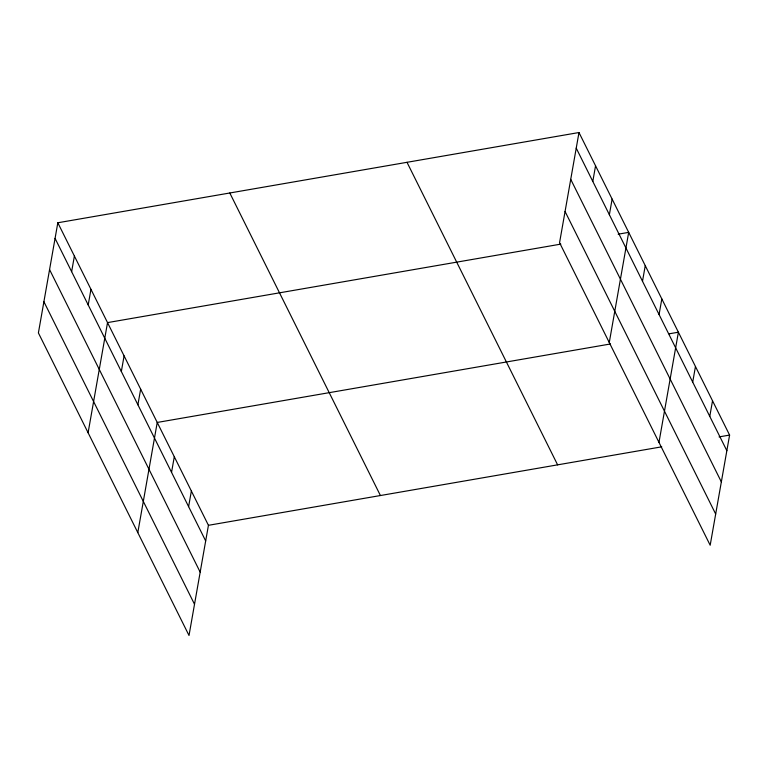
<?xml version="1.0" encoding="UTF-8"?>
<svg xmlns="http://www.w3.org/2000/svg" width="768" height="768" viewBox="0 0 768 768"><rect width="100%" height="100%" fill="white"/><g stroke="black" fill="none" stroke-linecap="round" stroke-linejoin="round"><path stroke-width="1.15" d="M57.821 222.768L38.4 332.918L189.014 635.472L208.435 525.312L57.821 222.768L578.986 132.528L729.6 435.082L710.179 545.232L559.565 242.688L578.986 132.528M71.635 271.661L74.39 256.051M88.205 304.944L90.96 289.325M88.099 432.758L107.53 322.608L560.832 244.118M121.344 371.51L124.09 355.891M137.904 404.784L140.659 389.165M137.808 532.608L157.229 422.448L610.531 343.958M171.542 472.358L174.298 456.739M188.611 506.64L191.366 491.03M592.8 181.43L595.555 165.811M609.37 214.704L612.125 199.094M609.264 342.528L628.685 232.368L618.163 234.192M642.499 281.27L645.254 265.651M659.069 314.544L661.824 298.934M658.973 442.368L678.394 332.208L669.034 333.83M692.707 382.118L695.462 366.499M709.776 416.41L712.531 400.79M208.435 525.312L661.738 446.822M719.069 436.896L729.6 435.082M576.23 148.147L726.845 450.691M570.73 179.347L721.344 481.891M565.066 211.488L715.68 514.032M407.002 162.307L557.616 464.861M229.805 192.989L380.419 495.533M55.066 238.387L205.68 540.931M49.565 269.587L200.179 572.131M43.901 301.728L194.515 604.272"/></g></svg>
